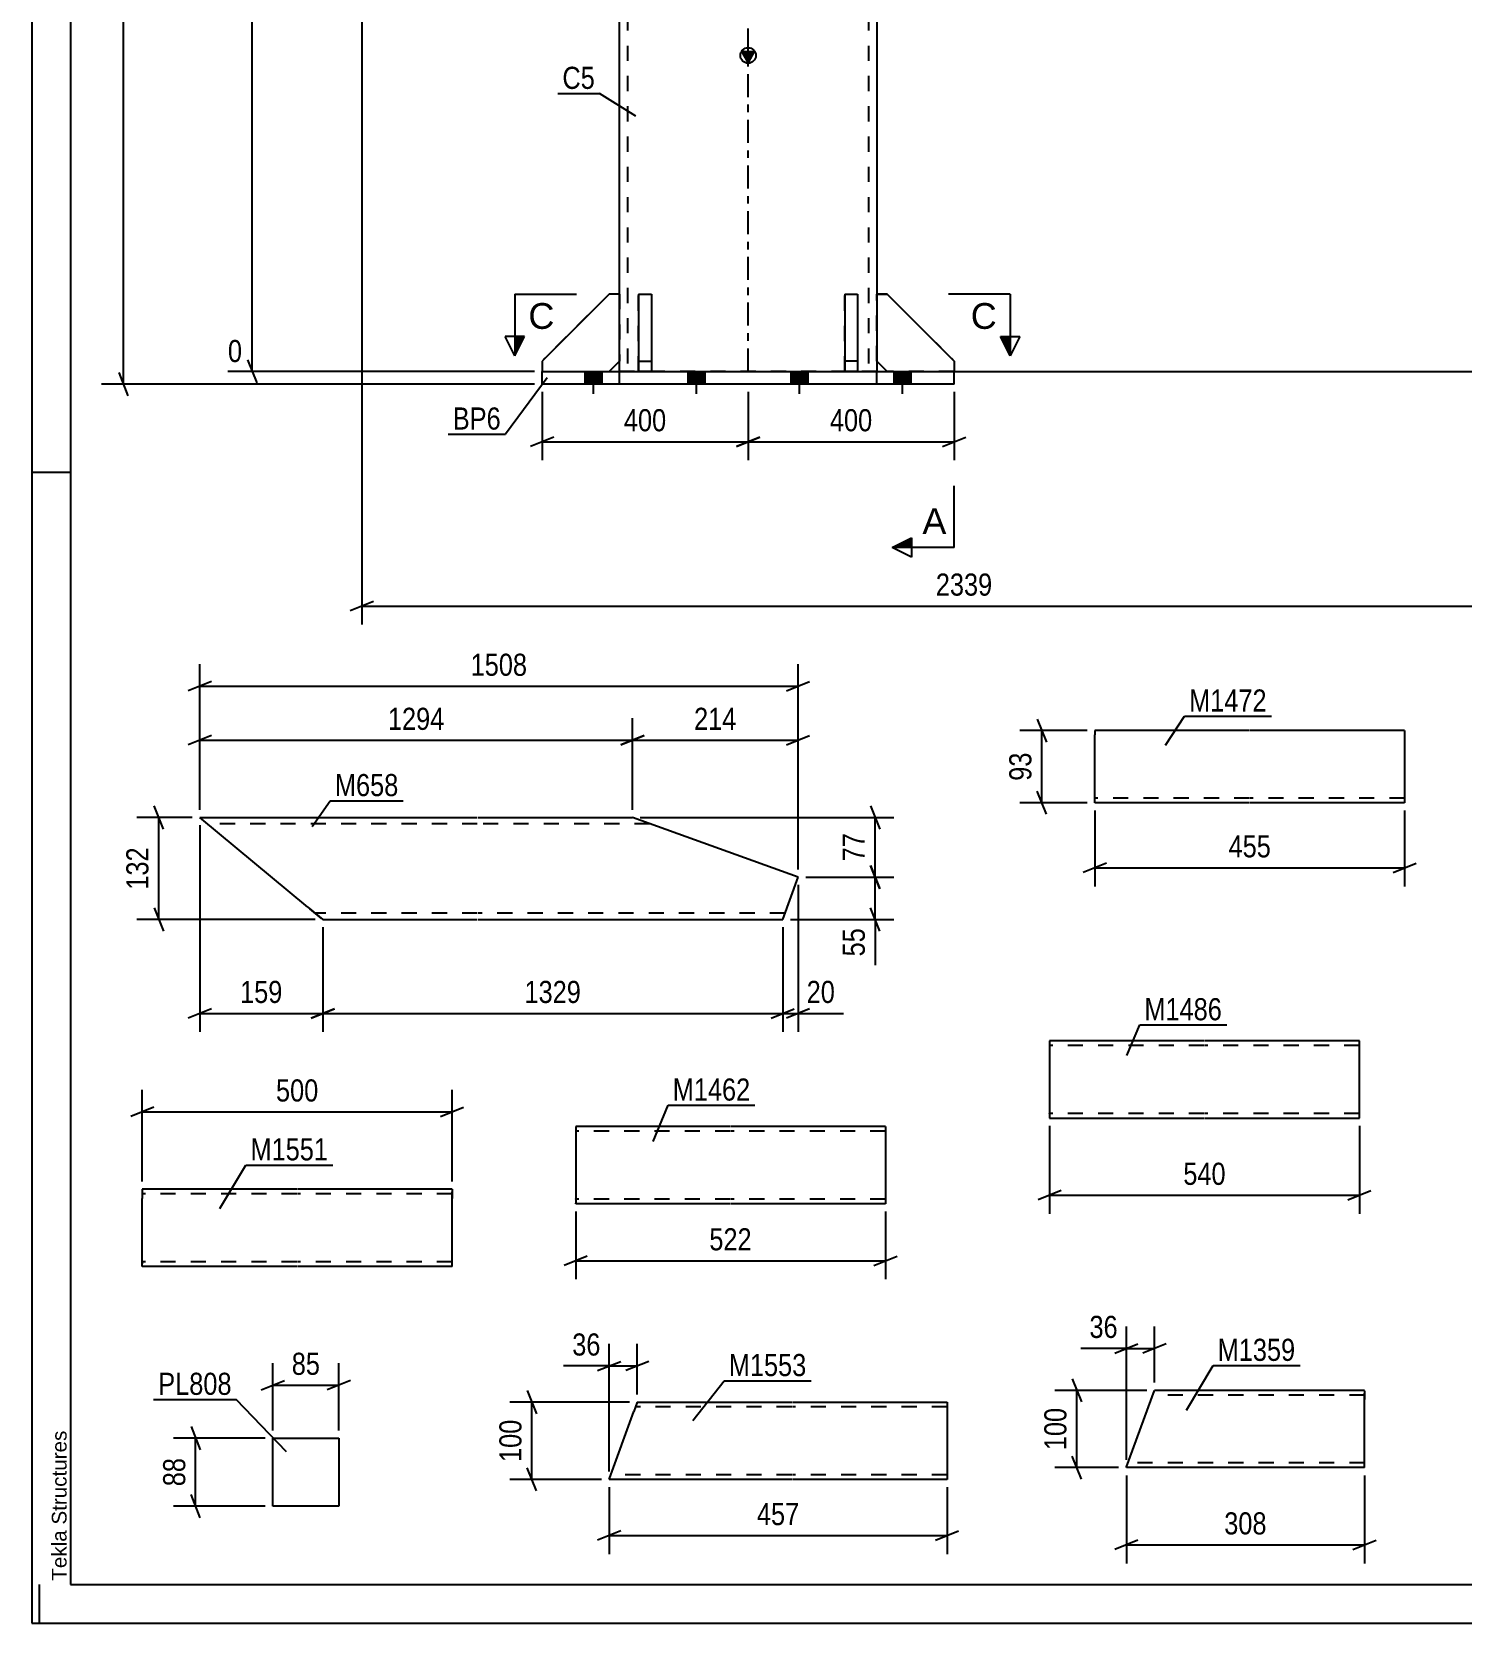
# Model space of a CAD drawing. Header units: millimetres. Extents: x 0 to 841, y 0 to 594.
# Drawn here: x 0 to 185.2, y 0 to 206 of the extents above; entities that cross this region are included whole.
import ezdxf

# ---------------------------------------------------------------- set-up
doc = ezdxf.new("R2010")
doc.units = ezdxf.units.MM
doc.linetypes.add('DXK_LINE_DOT2', pattern=[3.9198, 1.9599, -1.9599])
doc.linetypes.add('DXK_LINE_DOT3', pattern=[5.9187, 2.979, -0.9799, 0.9799, -0.9799])
doc.styles.add('Arial', font='arial.ttf', dxfattribs={"height": 0.2})
doc.styles.add('Arial Narrow', font='ARIALN.TTF', dxfattribs={"height": 0.2})

# ---------------------------------------------------------------- blocks, each defined once
blk = doc.blocks.new('Unknown-695494452-1133')
at = {"color": 5, "linetype": 'Continuous'}
for p, q in [((0, 594), (0, 0)), ((5, 589), (5, 5)), ((5, 149), (0, 149)), ((1, 0), (1, 5)), ((5, 5), (836, 5)), ((0, 0), (841, 0))]:
    blk.add_line(p, q, dxfattribs=at)
at = {"color": 174, "linetype": 'Continuous', "style": 'Arial'}
blk.add_text('Tekla Structures', height=1.9102, rotation=90, dxfattribs=at).set_placement((4.5, 5.5))
blk = doc.blocks.new('Bolt-695494452-3418 - 3410')
at = {"linetype": 'Continuous'}
for points in [[(73.83, 162.08), (71.63, 162.08), (71.63, 160.41), (73.83, 160.41)], [(73.83, 162.08), (71.63, 162.08), (71.63, 160.41), (73.83, 160.41)], [(87.16, 162.08), (84.96, 162.08), (84.96, 160.41), (87.16, 160.41)], [(87.16, 162.08), (84.96, 162.08), (84.96, 160.41), (87.16, 160.41)], [(100.5, 162.08), (98.3, 162.08), (98.3, 160.41), (100.5, 160.41)], [(100.5, 162.08), (98.3, 162.08), (98.3, 160.41), (100.5, 160.41)], [(113.83, 162.08), (111.63, 162.08), (111.63, 160.41), (113.83, 160.41)], [(113.83, 162.08), (111.63, 162.08), (111.63, 160.41), (113.83, 160.41)]]:
    blk.add_hatch(color=1, dxfattribs=at).paths.add_polyline_path(points)
at = {"color": 1, "linetype": 'Continuous'}
for p, q in [((71.63, 160.41), (71.63, 162.08)), ((71.63, 160.41), (71.63, 162.08)), ((72.73, 159.15), (72.73, 162.08)), ((72.73, 159.15), (72.73, 162.08)), ((73.83, 160.41), (73.83, 162.08)), ((73.83, 160.41), (73.83, 162.08)), ((84.96, 160.41), (84.96, 162.08)), ((84.96, 160.41), (84.96, 162.08)), ((86.06, 159.15), (86.06, 162.08)), ((86.06, 159.15), (86.06, 162.08)), ((87.16, 160.41), (87.16, 162.08)), ((87.16, 160.41), (87.16, 162.08)), ((98.3, 160.41), (98.3, 162.08)), ((98.3, 160.41), (98.3, 162.08)), ((99.4, 159.15), (99.4, 162.08)), ((99.4, 159.15), (99.4, 162.08)), ((100.5, 160.41), (100.5, 162.08)), ((100.5, 160.41), (100.5, 162.08)), ((111.63, 160.41), (111.63, 162.08)), ((111.63, 160.41), (111.63, 162.08)), ((112.73, 159.15), (112.73, 162.08)), ((112.73, 159.15), (112.73, 162.08)), ((113.83, 160.41), (113.83, 162.08)), ((113.83, 160.41), (113.83, 162.08))]:
    blk.add_line(p, q, dxfattribs=at)
blk = doc.blocks.new('Part-695494452-3485 - 3410')
at = {"color": 2, "linetype": 'Continuous'}
for p, q in [((78.56, 172.08), (78.56, 162.08)), ((78.56, 172.08), (80.23, 172.08)), ((80.23, 172.08), (80.23, 162.08)), ((78.56, 163.41), (80.23, 163.41)), ((78.56, 162.08), (80.23, 162.08))]:
    blk.add_line(p, q, dxfattribs=at)
blk = doc.blocks.new('Part-695494452-3486 - 3410')
at = {"color": 7, "linetype": 'DXK_LINE_DOT2'}
for p, q in [((105.23, 162.08), (105.23, 172.08)), ((105.23, 172.08), (106.9, 172.08)), ((106.9, 172.08), (106.9, 162.08)), ((106.9, 163.41), (105.23, 163.41)), ((106.9, 162.08), (105.23, 162.08))]:
    blk.add_line(p, q, dxfattribs=at)
blk = doc.blocks.new('Part-695494452-3436 - 3410')
at = {"color": 7, "linetype": 'DXK_LINE_DOT2'}
for p, q in [((78.56, 162.08), (78.56, 172.08)), ((78.56, 172.08), (80.23, 172.08)), ((80.23, 172.08), (80.23, 162.08)), ((78.56, 163.41), (80.23, 163.41)), ((80.23, 162.08), (78.56, 162.08))]:
    blk.add_line(p, q, dxfattribs=at)
blk = doc.blocks.new('Part-695494452-3437 - 3410')
at = {"color": 2, "linetype": 'Continuous'}
for p, q in [((110.73, 172.08), (109.4, 172.08)), ((119.4, 163.41), (110.73, 172.08)), ((110.73, 162.08), (109.4, 163.41)), ((119.4, 163.41), (119.4, 162.08))]:
    blk.add_line(p, q, dxfattribs=at)
at = {"color": 7, "linetype": 'DXK_LINE_DOT2'}
for p, q in [((109.4, 163.41), (109.4, 172.08)), ((119.4, 162.08), (110.73, 162.08))]:
    blk.add_line(p, q, dxfattribs=at)
blk = doc.blocks.new('Part-695494452-3438 - 3410')
at = {"color": 7, "linetype": 'DXK_LINE_DOT2'}
for p, q in [((109.4, 163.41), (109.4, 172.08)), ((109.4, 172.08), (110.73, 172.08)), ((110.73, 172.08), (119.4, 163.41)), ((110.73, 162.08), (109.4, 163.41)), ((119.4, 163.41), (119.4, 162.08)), ((119.4, 162.08), (110.73, 162.08))]:
    blk.add_line(p, q, dxfattribs=at)
blk = doc.blocks.new('Part-695494452-3439 - 3410')
at = {"color": 2, "linetype": 'Continuous'}
for p, q in [((74.73, 172.08), (66.06, 163.41)), ((76.06, 172.08), (74.73, 172.08)), ((66.06, 163.41), (66.06, 162.08)), ((74.73, 162.08), (76.06, 163.41))]:
    blk.add_line(p, q, dxfattribs=at)
at = {"color": 7, "linetype": 'DXK_LINE_DOT2'}
for p, q in [((76.06, 172.08), (76.06, 163.41)), ((66.06, 162.08), (74.73, 162.08))]:
    blk.add_line(p, q, dxfattribs=at)
blk = doc.blocks.new('Part-695494452-3440 - 3410')
at = {"color": 7, "linetype": 'DXK_LINE_DOT2'}
for p, q in [((74.73, 172.08), (66.06, 163.41)), ((76.06, 172.08), (74.73, 172.08)), ((76.06, 163.41), (76.06, 172.08)), ((66.06, 163.41), (66.06, 162.08)), ((74.73, 162.08), (76.06, 163.41)), ((66.06, 162.08), (74.73, 162.08))]:
    blk.add_line(p, q, dxfattribs=at)
blk = doc.blocks.new('Part-695494452-3452 - 3410')
at = {"linetype": 'Continuous'}
blk.add_hatch(color=2, dxfattribs=at).paths.add_polyline_path([(92.73, 202.08), (91.93, 203.48), (93.53, 203.48)])
at = {"color": 2, "linetype": 'Continuous'}
for p, q in [((76.06, 162.08), (76.06, 212.08)), ((109.4, 212.08), (109.4, 162.08)), ((92.73, 202.08), (91.93, 203.48)), ((91.93, 203.48), (93.53, 203.48)), ((93.53, 203.48), (92.73, 202.08))]:
    blk.add_line(p, q, dxfattribs=at)
at = {"color": 7, "linetype": 'DXK_LINE_DOT2'}
for p, q in [((77.13, 212.08), (77.13, 162.08)), ((108.33, 212.08), (108.33, 162.08)), ((109.4, 162.08), (76.06, 162.08))]:
    blk.add_line(p, q, dxfattribs=at)
at = {"color": 7, "linetype": 'DXK_LINE_DOT3'}
blk.add_line((92.73, 162.08), (92.73, 212.08), dxfattribs=at)
at = {"color": 2, "linetype": 'Continuous'}
blk.add_circle((92.73, 202.98), 1, dxfattribs=at)
blk = doc.blocks.new('Part-695494452-3558 - 3410')
at = {"color": 2, "linetype": 'Continuous'}
for p, q in [((66.06, 162.08), (119.4, 162.08)), ((66.06, 160.41), (66.06, 162.08)), ((76.06, 160.41), (76.06, 162.08)), ((109.4, 160.41), (109.4, 162.08)), ((119.4, 160.41), (119.4, 162.08)), ((119.4, 160.41), (66.06, 160.41))]:
    blk.add_line(p, q, dxfattribs=at)
blk = doc.blocks.new('Part-695494452-3581 - 3410')
at = {"color": 2, "linetype": 'Continuous'}
for p, q in [((105.23, 172.08), (105.23, 162.08)), ((105.23, 172.08), (106.9, 172.08)), ((106.9, 172.08), (106.9, 162.08)), ((106.9, 163.41), (105.23, 163.41)), ((105.23, 162.08), (106.9, 162.08))]:
    blk.add_line(p, q, dxfattribs=at)
blk = doc.blocks.new('Part-695494452-2500 - 2484')
at = {"color": 2, "linetype": 'Continuous'}
for p, q in [((35.74, 92.71), (21.74, 104.31)), ((21.74, 104.31), (57.67, 104.31)), ((57.77, 104.31), (77.77, 104.31)), ((99.19, 96.59), (77.77, 104.31)), ((97.21, 91.11), (99.19, 96.59)), ((35.74, 92.71), (37.67, 91.11)), ((37.67, 91.11), (57.67, 91.11)), ((57.77, 91.11), (97.21, 91.11))]:
    blk.add_line(p, q, dxfattribs=at)
at = {"color": 7, "linetype": 'DXK_LINE_DOT2'}
for p, q in [((57.67, 103.51), (22.7, 103.51)), ((79.99, 103.51), (57.77, 103.51)), ((37.52, 91.24), (35.74, 92.71)), ((36.42, 92.15), (36.47, 92.1)), ((36.63, 91.98), (36.7, 91.91)), ((57.67, 91.91), (36.7, 91.91)), ((97.5, 91.91), (57.77, 91.91))]:
    blk.add_line(p, q, dxfattribs=at)
blk = doc.blocks.new('Part-695494452-17753 - 17752')
at = {"color": 2, "linetype": 'Continuous'}
for p, q in [((141.73, 20.23), (145.34, 30.14)), ((172.53, 30.14), (145.34, 30.14)), ((172.53, 30.05), (172.53, 30.14)), ((172.53, 30.05), (172.53, 28.94)), ((172.53, 20.14), (172.53, 28.94)), ((141.7, 20.14), (141.73, 20.23)), ((172.53, 20.14), (141.7, 20.14))]:
    blk.add_line(p, q, dxfattribs=at)
at = {"color": 7, "linetype": 'DXK_LINE_DOT2'}
for p, q in [((172.53, 29.54), (145.12, 29.54)), ((172.53, 28.94), (172.53, 29.79)), ((141.92, 20.74), (141.93, 20.79)), ((172.53, 20.74), (141.92, 20.74)), ((172.53, 20.74), (172.53, 20.79)), ((141.7, 20.14), (141.7, 20.14))]:
    blk.add_line(p, q, dxfattribs=at)
blk = doc.blocks.new('Part-695494452-17767 - 17766')
at = {"color": 2, "linetype": 'Continuous'}
for p, q in [((74.77, 18.71), (77.94, 27.42)), ((78.38, 28.62), (77.94, 27.42)), ((78.38, 28.62), (98.38, 28.62)), ((98.48, 28.62), (118.48, 28.62)), ((118.48, 28.62), (118.48, 18.62)), ((74.74, 18.62), (74.77, 18.71)), ((98.38, 18.62), (74.74, 18.62)), ((118.48, 18.62), (98.48, 18.62))]:
    blk.add_line(p, q, dxfattribs=at)
at = {"color": 7, "linetype": 'DXK_LINE_DOT2'}
for p, q in [((98.38, 28.02), (78.16, 28.02)), ((118.48, 28.02), (98.48, 28.02)), ((118.48, 28.53), (118.48, 28.62)), ((74.96, 19.22), (74.98, 19.26)), ((98.38, 19.22), (74.96, 19.22)), ((118.48, 19.22), (98.48, 19.22)), ((118.48, 19.22), (118.48, 19.26))]:
    blk.add_line(p, q, dxfattribs=at)
blk = doc.blocks.new('Part-695494452-17774 - 17773')
at = {"color": 2, "linetype": 'Continuous'}
for p, q in [((90.41, 64.29), (70.41, 64.29)), ((70.41, 64.29), (70.41, 54.38)), ((110.51, 64.29), (90.51, 64.29)), ((110.51, 64.29), (110.51, 54.29)), ((70.41, 54.29), (70.41, 54.38)), ((90.41, 54.29), (70.41, 54.29)), ((110.51, 54.29), (90.51, 54.29))]:
    blk.add_line(p, q, dxfattribs=at)
at = {"color": 7, "linetype": 'DXK_LINE_DOT2'}
for p, q in [((110.51, 64.2), (110.51, 64.29)), ((90.41, 63.69), (70.41, 63.69)), ((110.51, 63.69), (90.51, 63.69)), ((70.41, 54.89), (70.41, 54.94)), ((90.41, 54.89), (70.41, 54.89)), ((110.51, 54.89), (90.51, 54.89)), ((110.51, 54.89), (110.51, 54.94))]:
    blk.add_line(p, q, dxfattribs=at)
blk = doc.blocks.new('Part-695494452-17781 - 17780')
at = {"color": 2, "linetype": 'Continuous'}
for p, q in [((151.76, 75.4), (131.76, 75.4)), ((131.76, 75.4), (131.76, 65.5)), ((171.86, 75.4), (151.86, 75.4)), ((171.86, 65.4), (171.86, 75.4)), ((131.76, 65.5), (131.76, 65.4)), ((131.76, 65.4), (151.76, 65.4)), ((151.86, 65.4), (171.86, 65.4))]:
    blk.add_line(p, q, dxfattribs=at)
at = {"color": 7, "linetype": 'DXK_LINE_DOT2'}
for p, q in [((151.76, 74.8), (131.76, 74.8)), ((171.86, 74.8), (151.86, 74.8)), ((131.76, 66), (131.76, 66.05)), ((151.76, 66), (131.76, 66)), ((171.86, 66), (151.86, 66)), ((171.86, 66), (171.86, 66.05))]:
    blk.add_line(p, q, dxfattribs=at)
blk = doc.blocks.new('Part-695494452-17804 - 17803')
at = {"color": 2, "linetype": 'Continuous'}
for p, q in [((157.62, 115.56), (137.62, 115.56)), ((137.62, 115.56), (137.62, 115.03)), ((177.72, 115.56), (157.72, 115.56)), ((177.72, 115.56), (177.72, 115.49)), ((177.72, 115.49), (177.72, 106.23)), ((137.62, 106.58), (137.62, 115.03)), ((137.62, 106.32), (137.62, 106.58)), ((137.62, 106.23), (137.62, 106.32)), ((157.62, 106.23), (137.62, 106.23)), ((177.72, 106.23), (157.72, 106.23))]:
    blk.add_line(p, q, dxfattribs=at)
at = {"color": 7, "linetype": 'DXK_LINE_DOT2'}
for p, q in [((137.62, 115.56), (137.62, 115.26)), ((177.72, 115.56), (177.72, 115.49)), ((177.72, 115.49), (177.72, 115.56)), ((177.72, 115.56), (177.72, 115.49)), ((157.62, 106.83), (137.62, 106.83)), ((137.62, 106.23), (137.62, 106.23)), ((177.72, 106.83), (157.72, 106.83))]:
    blk.add_line(p, q, dxfattribs=at)
blk = doc.blocks.new('Part-695494452-17818 - 17817')
at = {"color": 2, "linetype": 'Continuous'}
for p, q in [((31.21, 15.16), (31.21, 23.96)), ((31.21, 23.96), (39.74, 23.96)), ((39.74, 23.96), (39.74, 15.16)), ((39.74, 15.16), (31.21, 15.16))]:
    blk.add_line(p, q, dxfattribs=at)
blk = doc.blocks.new('Part-695494452-17846 - 17845')
at = {"color": 2, "linetype": 'Continuous'}
for p, q in [((14.3, 56.19), (14.3, 54.99)), ((34.3, 56.19), (14.3, 56.19)), ((54.4, 56.19), (34.4, 56.19)), ((54.4, 56.19), (54.4, 56.1)), ((54.4, 56.1), (54.4, 54.99)), ((14.3, 46.93), (14.3, 54.99)), ((54.4, 46.19), (54.4, 54.99)), ((14.3, 46.28), (14.3, 46.93)), ((14.3, 46.19), (14.3, 46.28)), ((34.3, 46.19), (14.3, 46.19)), ((54.4, 46.19), (34.4, 46.19))]:
    blk.add_line(p, q, dxfattribs=at)
at = {"color": 7, "linetype": 'DXK_LINE_DOT2'}
for p, q in [((54.4, 56.19), (54.4, 56.19)), ((54.4, 54.99), (54.4, 55.84)), ((34.3, 55.59), (14.3, 55.59)), ((54.4, 55.59), (34.4, 55.59)), ((14.3, 46.93), (14.3, 46.54)), ((14.3, 46.79), (14.3, 46.83)), ((34.3, 46.79), (14.3, 46.79)), ((14.3, 46.19), (14.3, 46.19)), ((54.4, 46.79), (34.4, 46.79)), ((54.4, 46.79), (54.4, 46.83))]:
    blk.add_line(p, q, dxfattribs=at)
blk = doc.blocks.new('StraightDimension-695494452-3777 - 3410')
at = {"color": 7, "linetype": 'Continuous'}
for p, q in [((42.73, 263.23), (42.73, 129.29)), ((198.64, 255.72), (198.64, 129.29)), ((44.23, 132.29), (41.23, 131.09)), ((197.14, 131.09), (200.14, 132.29)), ((42.73, 131.69), (198.64, 131.69))]:
    blk.add_line(p, q, dxfattribs=at)
at = {"color": 0}
blk.add_wipeout([(124.94, 132.44), (124.94, 136.64), (116.43, 136.64), (116.43, 132.44)], dxfattribs=at)
at = {"color": 3, "style": 'Arial Narrow'}
blk.add_text('2339', height=2.863, dxfattribs=at).set_placement((117.03, 133.04))
blk = doc.blocks.new('StraightDimension-695494452-4032 - 3410')
at = {"color": 7, "linetype": 'Continuous'}
for p, q in [((163.73, 272.23), (227.98, 272.23)), ((218.14, 270.73), (216.94, 273.73)), ((217.54, 162.08), (217.54, 272.23)), ((216.94, 163.58), (218.14, 160.58)), ((119.08, 162.08), (220.67, 162.08))]:
    blk.add_line(p, q, dxfattribs=at)
at = {"color": 0, "linetype": 'Continuous'}
for points in [[(228.58, 272.83), (228.58, 277.03), (218.24, 277.03), (218.24, 272.83)], [(221.27, 162.68), (221.27, 166.88), (218.24, 166.88), (218.24, 162.68)]]:
    blk.add_wipeout(points, dxfattribs=at)
at = {"color": 0}
blk.add_wipeout([(216.79, 222.32), (212.59, 222.32), (212.59, 211.98), (216.79, 211.98)], dxfattribs=at)
at = {"color": 3, "linetype": 'Continuous', "style": 'Arial Narrow'}
for s, height, p in [('11022', 2.863, (218.84, 273.43)), ('0', 2.86, (218.84, 163.28))]:
    blk.add_text(s, height=height, dxfattribs=at).set_placement(p)
at = {"color": 3, "style": 'Arial Narrow'}
blk.add_text('11022', height=2.863, rotation=90.0002, dxfattribs=at).set_placement((216.19, 212.58))
blk = doc.blocks.new('StraightDimension-695494452-25608 - 3410')
at = {"color": 7, "linetype": 'Continuous'}
for p, q in [((43.4, 272.23), (18.08, 272.23)), ((29.12, 270.73), (27.92, 273.73)), ((28.52, 162.08), (28.52, 272.23)), ((27.92, 163.58), (29.12, 160.58)), ((65.06, 162.08), (25.39, 162.08))]:
    blk.add_line(p, q, dxfattribs=at)
at = {"color": 0, "linetype": 'Continuous'}
for points in [[(27.82, 272.83), (27.82, 277.03), (17.48, 277.03), (17.48, 272.83)], [(27.82, 162.68), (27.82, 166.88), (24.79, 166.88), (24.79, 162.68)]]:
    blk.add_wipeout(points, dxfattribs=at)
at = {"color": 0}
blk.add_wipeout([(27.77, 222.32), (23.57, 222.32), (23.57, 211.98), (27.77, 211.98)], dxfattribs=at)
at = {"color": 3, "linetype": 'Continuous', "style": 'Arial Narrow'}
for s, height, p in [('11022', 2.863, (18.08, 273.43)), ('0', 2.86, (25.39, 163.28))]:
    blk.add_text(s, height=height, dxfattribs=at).set_placement(p)
at = {"color": 3, "style": 'Arial Narrow'}
blk.add_text('11022', height=2.863, rotation=90.0002, dxfattribs=at).set_placement((27.17, 212.58))
blk = doc.blocks.new('StraightDimension-695494452-3786 - 3410')
at = {"color": 7, "linetype": 'Continuous'}
for p, q in [((66.06, 159.41), (66.06, 150.57)), ((92.73, 159.41), (92.73, 150.57)), ((67.56, 153.57), (64.56, 152.37)), ((66.06, 152.97), (92.73, 152.97)), ((91.23, 152.37), (94.23, 153.57))]:
    blk.add_line(p, q, dxfattribs=at)
at = {"color": 0}
blk.add_wipeout([(82.74, 153.72), (82.74, 157.92), (76.05, 157.92), (76.05, 153.72)], dxfattribs=at)
at = {"color": 3, "style": 'Arial Narrow'}
blk.add_text('400', height=2.863, dxfattribs=at).set_placement((76.65, 154.32))
blk = doc.blocks.new('StraightDimension-695494452-3799 - 3410')
at = {"color": 7, "linetype": 'Continuous'}
for p, q in [((92.73, 159.41), (92.73, 150.57)), ((119.4, 159.41), (119.4, 150.57)), ((94.23, 153.57), (91.23, 152.37)), ((92.73, 152.97), (119.4, 152.97)), ((117.9, 152.37), (120.9, 153.57))]:
    blk.add_line(p, q, dxfattribs=at)
at = {"color": 0}
blk.add_wipeout([(109.4, 153.72), (109.4, 157.92), (102.72, 157.92), (102.72, 153.72)], dxfattribs=at)
at = {"color": 3, "style": 'Arial Narrow'}
blk.add_text('400', height=2.863, dxfattribs=at).set_placement((103.32, 154.32))
blk = doc.blocks.new('StraightDimension-695494452-16458 - 3410')
at = {"color": 7, "linetype": 'Continuous'}
for p, q in [((11.85, 160.41), (11.85, 544.31)), ((11.25, 161.91), (12.45, 158.91)), ((65.06, 160.41), (9, 160.41))]:
    blk.add_line(p, q, dxfattribs=at)
blk = doc.blocks.new('StraightDimension-695494452-2645 - 2484')
at = {"color": 7, "linetype": 'Continuous'}
for p, q in [((17.04, 102.81), (15.84, 105.81)), ((20.74, 104.31), (13.59, 104.31)), ((16.44, 91.11), (16.44, 104.31)), ((36.67, 91.11), (13.59, 91.11)), ((15.84, 92.61), (17.04, 89.61))]:
    blk.add_line(p, q, dxfattribs=at)
at = {"color": 0}
blk.add_wipeout([(15.69, 101.06), (11.49, 101.06), (11.49, 94.37), (15.69, 94.37)], dxfattribs=at)
at = {"color": 3, "style": 'Arial Narrow'}
blk.add_text('132', height=2.863, rotation=90.0002, dxfattribs=at).set_placement((15.09, 94.97))
blk = doc.blocks.new('StraightDimension-695494452-2586 - 2484')
at = {"color": 7, "linetype": 'Continuous'}
for p, q in [((21.74, 103.31), (21.74, 76.55)), ((37.67, 90.11), (37.67, 76.55)), ((23.24, 79.55), (20.24, 78.35)), ((21.74, 78.95), (37.67, 78.95)), ((36.17, 78.35), (39.17, 79.55))]:
    blk.add_line(p, q, dxfattribs=at)
at = {"color": 0}
blk.add_wipeout([(33.04, 79.7), (33.04, 83.9), (26.36, 83.9), (26.36, 79.7)], dxfattribs=at)
at = {"color": 3, "style": 'Arial Narrow'}
blk.add_text('159', height=2.863, dxfattribs=at).set_placement((26.96, 80.3))
blk = doc.blocks.new('StraightDimension-695494452-2551 - 2484')
at = {"color": 7, "linetype": 'Continuous'}
for p, q in [((21.74, 105.31), (21.74, 117.16)), ((77.77, 105.31), (77.77, 117.16)), ((23.24, 114.91), (20.24, 113.71)), ((21.74, 114.31), (77.77, 114.31)), ((76.27, 113.71), (79.27, 114.91))]:
    blk.add_line(p, q, dxfattribs=at)
at = {"color": 0}
blk.add_wipeout([(54.01, 115.06), (54.01, 119.26), (45.5, 119.26), (45.5, 115.06)], dxfattribs=at)
at = {"color": 3, "style": 'Arial Narrow'}
blk.add_text('1294', height=2.863, dxfattribs=at).set_placement((46.1, 115.66))
blk = doc.blocks.new('StraightDimension-695494452-2503 - 2484')
at = {"color": 7, "linetype": 'Continuous'}
for p, q in [((108.59, 98.09), (109.79, 95.09)), ((100.19, 96.59), (111.59, 96.59)), ((109.19, 91.11), (109.19, 96.59)), ((98.21, 91.11), (111.59, 91.11)), ((109.79, 89.61), (108.59, 92.61))]:
    blk.add_line(p, q, dxfattribs=at)
at = {"color": 0}
blk.add_wipeout([(108.44, 90.59), (104.24, 90.59), (104.24, 85.73), (108.44, 85.73)], dxfattribs=at)
at = {"color": 7, "linetype": 'Continuous'}
blk.add_line((109.19, 91.11), (109.19, 85.21), dxfattribs=at)
blk.add_line((109.19, 91.11), (109.19, 85.21), dxfattribs=at)
at = {"color": 3, "style": 'Arial Narrow'}
blk.add_text('55', height=2.863, rotation=90.0002, dxfattribs=at).set_placement((107.84, 86.33))
blk = doc.blocks.new('StraightDimension-695494452-2568 - 2484')
at = {"color": 7, "linetype": 'Continuous'}
for p, q in [((77.77, 105.31), (77.77, 117.16)), ((99.19, 97.59), (99.19, 117.16)), ((79.27, 114.91), (76.27, 113.71)), ((77.77, 114.31), (99.19, 114.31)), ((97.69, 113.71), (100.69, 114.91))]:
    blk.add_line(p, q, dxfattribs=at)
at = {"color": 0}
blk.add_wipeout([(91.82, 115.06), (91.82, 119.26), (85.13, 119.26), (85.13, 115.06)], dxfattribs=at)
at = {"color": 3, "style": 'Arial Narrow'}
blk.add_text('214', height=2.863, dxfattribs=at).set_placement((85.73, 115.66))
blk = doc.blocks.new('StraightDimension-695494452-2529 - 2484')
at = {"color": 7, "linetype": 'Continuous'}
for p, q in [((108.59, 105.81), (109.79, 102.81)), ((78.77, 104.31), (111.59, 104.31)), ((109.19, 96.59), (109.19, 104.31)), ((109.79, 95.09), (108.59, 98.09)), ((100.19, 96.59), (111.59, 96.59))]:
    blk.add_line(p, q, dxfattribs=at)
at = {"color": 0}
blk.add_wipeout([(108.44, 102.88), (104.24, 102.88), (104.24, 98.03), (108.44, 98.03)], dxfattribs=at)
at = {"color": 3, "style": 'Arial Narrow'}
blk.add_text('77', height=2.863, rotation=90.0002, dxfattribs=at).set_placement((107.84, 98.63))
blk = doc.blocks.new('StraightDimension-695494452-2667 - 2484')
at = {"color": 7, "linetype": 'Continuous'}
for p, q in [((21.74, 105.31), (21.74, 124.16)), ((99.19, 97.59), (99.19, 124.16)), ((23.24, 121.91), (20.24, 120.71)), ((97.69, 120.71), (100.69, 121.91)), ((21.74, 121.31), (99.19, 121.31))]:
    blk.add_line(p, q, dxfattribs=at)
at = {"color": 0}
blk.add_wipeout([(64.72, 122.06), (64.72, 126.26), (56.21, 126.26), (56.21, 122.06)], dxfattribs=at)
at = {"color": 3, "style": 'Arial Narrow'}
blk.add_text('1508', height=2.863, dxfattribs=at).set_placement((56.81, 122.66))
blk = doc.blocks.new('StraightDimension-695494452-2603 - 2484')
at = {"color": 7, "linetype": 'Continuous'}
for p, q in [((37.67, 90.11), (37.67, 76.55)), ((97.21, 90.11), (97.21, 76.55)), ((39.17, 79.55), (36.17, 78.35)), ((37.67, 78.95), (97.21, 78.95)), ((95.71, 78.35), (98.71, 79.55))]:
    blk.add_line(p, q, dxfattribs=at)
at = {"color": 0}
blk.add_wipeout([(71.7, 79.7), (71.7, 83.9), (63.18, 83.9), (63.18, 79.7)], dxfattribs=at)
at = {"color": 3, "style": 'Arial Narrow'}
blk.add_text('1329', height=2.863, dxfattribs=at).set_placement((63.78, 80.3))
blk = doc.blocks.new('StraightDimension-695494452-2627 - 2484')
at = {"color": 7, "linetype": 'Continuous'}
for p, q in [((99.19, 95.59), (99.19, 76.55)), ((97.21, 90.11), (97.21, 76.55)), ((95.71, 78.35), (98.71, 79.55)), ((97.21, 78.95), (99.19, 78.95)), ((100.69, 79.55), (97.69, 78.35))]:
    blk.add_line(p, q, dxfattribs=at)
at = {"color": 0}
blk.add_wipeout([(104.57, 79.7), (104.57, 83.9), (99.71, 83.9), (99.71, 79.7)], dxfattribs=at)
at = {"color": 7, "linetype": 'Continuous'}
blk.add_line((99.19, 78.95), (105.09, 78.95), dxfattribs=at)
blk.add_line((99.19, 78.95), (105.09, 78.95), dxfattribs=at)
at = {"color": 3, "style": 'Arial Narrow'}
blk.add_text('20', height=2.863, dxfattribs=at).set_placement((100.31, 80.3))
blk = doc.blocks.new('StraightDimension-695494452-18018 - 17752')
at = {"color": 7, "linetype": 'Continuous'}
for p, q in [((134.69, 31.64), (135.89, 28.64)), ((144.34, 30.14), (132.44, 30.14)), ((135.29, 20.14), (135.29, 30.14)), ((135.89, 18.64), (134.69, 21.64)), ((140.7, 20.14), (132.44, 20.14))]:
    blk.add_line(p, q, dxfattribs=at)
at = {"color": 0}
blk.add_wipeout([(134.54, 28.48), (130.34, 28.48), (130.34, 21.8), (134.54, 21.8)], dxfattribs=at)
at = {"color": 3, "style": 'Arial Narrow'}
blk.add_text('100', height=2.863, rotation=90.0002, dxfattribs=at).set_placement((133.94, 22.4))
blk = doc.blocks.new('StraightDimension-695494452-18024 - 17752')
at = {"color": 7, "linetype": 'Continuous'}
for p, q in [((141.7, 19.14), (141.7, 7.74)), ((172.53, 19.14), (172.53, 7.74)), ((143.2, 10.74), (140.2, 9.54)), ((171.03, 9.54), (174.03, 10.74)), ((141.7, 10.14), (172.53, 10.14))]:
    blk.add_line(p, q, dxfattribs=at)
at = {"color": 0}
blk.add_wipeout([(160.46, 10.89), (160.46, 15.09), (153.77, 15.09), (153.77, 10.89)], dxfattribs=at)
at = {"color": 3, "style": 'Arial Narrow'}
blk.add_text('308', height=2.863, dxfattribs=at).set_placement((154.37, 11.49))
blk = doc.blocks.new('StraightDimension-695494452-18014 - 17752')
at = {"color": 7, "linetype": 'Continuous'}
for p, q in [((141.7, 21.14), (141.7, 38.43)), ((145.34, 31.14), (145.34, 38.43)), ((140.2, 34.98), (143.2, 36.18)), ((141.7, 35.58), (145.34, 35.58)), ((146.84, 36.18), (143.84, 34.98))]:
    blk.add_line(p, q, dxfattribs=at)
at = {"color": 0}
blk.add_wipeout([(141.17, 36.33), (141.17, 40.53), (136.32, 40.53), (136.32, 36.33)], dxfattribs=at)
at = {"color": 7, "linetype": 'Continuous'}
blk.add_line((141.7, 35.58), (135.79, 35.58), dxfattribs=at)
blk.add_line((141.7, 35.58), (135.79, 35.58), dxfattribs=at)
at = {"color": 3, "style": 'Arial Narrow'}
blk.add_text('36', height=2.863, dxfattribs=at).set_placement((136.92, 36.93))
blk = doc.blocks.new('StraightDimension-695494452-18070 - 17766')
at = {"color": 7, "linetype": 'Continuous'}
for p, q in [((64.14, 30.12), (65.34, 27.12)), ((77.38, 28.62), (61.89, 28.62)), ((64.74, 18.62), (64.74, 28.62)), ((73.74, 18.62), (61.89, 18.62)), ((65.34, 17.12), (64.14, 20.12))]:
    blk.add_line(p, q, dxfattribs=at)
at = {"color": 0}
blk.add_wipeout([(63.99, 26.96), (59.79, 26.96), (59.79, 20.27), (63.99, 20.27)], dxfattribs=at)
at = {"color": 3, "style": 'Arial Narrow'}
blk.add_text('100', height=2.863, rotation=90.0002, dxfattribs=at).set_placement((63.39, 20.87))
blk = doc.blocks.new('StraightDimension-695494452-18066 - 17766')
at = {"color": 7, "linetype": 'Continuous'}
for p, q in [((74.74, 19.62), (74.74, 36.15)), ((78.38, 29.62), (78.38, 36.15)), ((73.24, 32.7), (76.24, 33.9)), ((74.74, 33.3), (78.38, 33.3)), ((79.88, 33.9), (76.88, 32.7))]:
    blk.add_line(p, q, dxfattribs=at)
at = {"color": 0}
blk.add_wipeout([(74.22, 34.05), (74.22, 38.25), (69.36, 38.25), (69.36, 34.05)], dxfattribs=at)
at = {"color": 7, "linetype": 'Continuous'}
blk.add_line((74.74, 33.3), (68.83, 33.3), dxfattribs=at)
blk.add_line((74.74, 33.3), (68.83, 33.3), dxfattribs=at)
at = {"color": 3, "style": 'Arial Narrow'}
blk.add_text('36', height=2.863, dxfattribs=at).set_placement((69.96, 34.65))
blk = doc.blocks.new('StraightDimension-695494452-18076 - 17766')
at = {"color": 7, "linetype": 'Continuous'}
for p, q in [((74.74, 17.62), (74.74, 8.94)), ((118.48, 17.62), (118.48, 8.94)), ((76.24, 11.94), (73.24, 10.74)), ((74.74, 11.34), (118.48, 11.34)), ((116.98, 10.74), (119.98, 11.94))]:
    blk.add_line(p, q, dxfattribs=at)
at = {"color": 0}
blk.add_wipeout([(99.95, 12.09), (99.95, 16.29), (93.27, 16.29), (93.27, 12.09)], dxfattribs=at)
at = {"color": 3, "style": 'Arial Narrow'}
blk.add_text('457', height=2.863, dxfattribs=at).set_placement((93.87, 12.69))
blk = doc.blocks.new('StraightDimension-695494452-18080 - 17773')
at = {"color": 7, "linetype": 'Continuous'}
for p, q in [((70.41, 53.29), (70.41, 44.52)), ((110.51, 53.29), (110.51, 44.52)), ((71.91, 47.52), (68.91, 46.32)), ((109.01, 46.32), (112.01, 47.52)), ((70.41, 46.92), (110.51, 46.92))]:
    blk.add_line(p, q, dxfattribs=at)
at = {"color": 0}
blk.add_wipeout([(93.8, 47.67), (93.8, 51.87), (87.11, 51.87), (87.11, 47.67)], dxfattribs=at)
at = {"color": 3, "style": 'Arial Narrow'}
blk.add_text('522', height=2.863, dxfattribs=at).set_placement((87.71, 48.27))
blk = doc.blocks.new('StraightDimension-695494452-18084 - 17780')
at = {"color": 7, "linetype": 'Continuous'}
for p, q in [((131.76, 64.4), (131.76, 53)), ((171.86, 64.4), (171.86, 53)), ((133.26, 56), (130.26, 54.8)), ((170.36, 54.8), (173.36, 56)), ((131.76, 55.4), (171.86, 55.4))]:
    blk.add_line(p, q, dxfattribs=at)
at = {"color": 0}
blk.add_wipeout([(155.15, 56.15), (155.15, 60.35), (148.47, 60.35), (148.47, 56.15)], dxfattribs=at)
at = {"color": 3, "style": 'Arial Narrow'}
blk.add_text('540', height=2.863, dxfattribs=at).set_placement((149.07, 56.75))
blk = doc.blocks.new('StraightDimension-695494452-18124 - 17803')
at = {"color": 7, "linetype": 'Continuous'}
for p, q in [((136.62, 115.56), (127.9, 115.56)), ((130.15, 117.06), (131.35, 114.06)), ((130.75, 106.23), (130.75, 115.56)), ((131.35, 104.73), (130.15, 107.73)), ((136.62, 106.23), (127.9, 106.23))]:
    blk.add_line(p, q, dxfattribs=at)
at = {"color": 0}
blk.add_wipeout([(130, 113.32), (125.8, 113.32), (125.8, 108.47), (130, 108.47)], dxfattribs=at)
at = {"color": 3, "style": 'Arial Narrow'}
blk.add_text('93', height=2.863, rotation=90.0002, dxfattribs=at).set_placement((129.4, 109.07))
blk = doc.blocks.new('StraightDimension-695494452-18128 - 17803')
at = {"color": 7, "linetype": 'Continuous'}
for p, q in [((137.62, 105.23), (137.62, 95.4)), ((177.72, 105.23), (177.72, 95.4)), ((139.12, 98.4), (136.12, 97.2)), ((137.62, 97.8), (177.72, 97.8)), ((176.22, 97.2), (179.22, 98.4))]:
    blk.add_line(p, q, dxfattribs=at)
at = {"color": 0}
blk.add_wipeout([(161.02, 98.55), (161.02, 102.75), (154.33, 102.75), (154.33, 98.55)], dxfattribs=at)
at = {"color": 3, "style": 'Arial Narrow'}
blk.add_text('455', height=2.863, dxfattribs=at).set_placement((154.93, 99.15))
blk = doc.blocks.new('StraightDimension-695494452-18144 - 17817')
at = {"color": 7, "linetype": 'Continuous'}
for p, q in [((31.21, 24.96), (31.21, 33.65)), ((39.74, 24.96), (39.74, 33.65)), ((29.71, 30.2), (32.71, 31.4)), ((41.24, 31.4), (38.24, 30.2)), ((31.21, 30.8), (39.74, 30.8))]:
    blk.add_line(p, q, dxfattribs=at)
at = {"color": 0}
blk.add_wipeout([(37.91, 31.55), (37.91, 35.75), (33.05, 35.75), (33.05, 31.55)], dxfattribs=at)
at = {"color": 3, "style": 'Arial Narrow'}
blk.add_text('85', height=2.863, dxfattribs=at).set_placement((33.65, 32.15))
blk = doc.blocks.new('StraightDimension-695494452-18140 - 17817')
at = {"color": 7, "linetype": 'Continuous'}
for p, q in [((20.61, 25.46), (21.81, 22.46)), ((30.21, 23.96), (18.36, 23.96)), ((21.21, 15.16), (21.21, 23.96)), ((21.81, 13.66), (20.61, 16.66)), ((30.21, 15.16), (18.36, 15.16))]:
    blk.add_line(p, q, dxfattribs=at)
at = {"color": 0}
blk.add_wipeout([(20.46, 21.99), (16.26, 21.99), (16.26, 17.13), (20.46, 17.13)], dxfattribs=at)
at = {"color": 3, "style": 'Arial Narrow'}
blk.add_text('88', height=2.863, rotation=90.0002, dxfattribs=at).set_placement((19.86, 17.73))
blk = doc.blocks.new('StraightDimension-695494452-18176 - 17845')
at = {"color": 7, "linetype": 'Continuous'}
for p, q in [((14.3, 57.19), (14.3, 69.04)), ((54.4, 57.19), (54.4, 69.04)), ((15.8, 66.79), (12.8, 65.59)), ((14.3, 66.19), (54.4, 66.19)), ((52.9, 65.59), (55.9, 66.79))]:
    blk.add_line(p, q, dxfattribs=at)
at = {"color": 0}
blk.add_wipeout([(37.69, 66.94), (37.69, 71.14), (31.01, 71.14), (31.01, 66.94)], dxfattribs=at)
at = {"color": 3, "style": 'Arial Narrow'}
blk.add_text('500', height=2.863, dxfattribs=at).set_placement((31.61, 67.54))
blk = doc.blocks.new('Mark-695494452-3448 - 3410')
at = {"color": 0}
blk.add_wipeout([(72.89, 198.65), (72.89, 201.65), (68.69, 201.65), (68.69, 198.65)], dxfattribs=at)
blk.add_wipeout([(72.89, 198.65), (72.89, 201.65), (68.69, 201.65), (68.69, 198.65)], dxfattribs=at)
at = {"color": 30, "linetype": 'Continuous'}
for p in [(68.09, 198.05), (78.21, 195.1)]:
    blk.add_line(p, (73.49, 198.05), dxfattribs=at)
at = {"color": 3, "style": 'Arial Narrow'}
blk.add_text('C5', height=2.863, dxfattribs=at).set_placement((68.69, 198.65))
blk = doc.blocks.new('Mark-695494452-3554 - 3410')
at = {"color": 0}
blk.add_wipeout([(60.71, 154.54), (60.71, 157.54), (54.5, 157.54), (54.5, 154.54)], dxfattribs=at)
blk.add_wipeout([(60.71, 154.54), (60.71, 157.54), (54.5, 157.54), (54.5, 154.54)], dxfattribs=at)
at = {"color": 30, "linetype": 'Continuous'}
for p in [(66.72, 161.24), (53.9, 153.94)]:
    blk.add_line(p, (61.31, 153.94), dxfattribs=at)
at = {"color": 3, "style": 'Arial Narrow'}
blk.add_text('BP6', height=2.863, dxfattribs=at).set_placement((54.5, 154.54))
blk = doc.blocks.new('SectionMark-695494452-4107 - 3410')
at = {"color": 6, "linetype": 'Continuous'}
for p, q in [((62.53, 172.08), (62.53, 164.08)), ((126.67, 172.08), (126.67, 164.08)), ((62.53, 164.08), (61.28, 166.58)), ((127.92, 166.58), (126.67, 164.08))]:
    blk.add_line(p, q, dxfattribs=at)
at = {"color": 0, "linetype": 'Continuous'}
for points in [[(67.65, 167.58), (67.65, 171.08), (64.28, 171.08), (64.28, 167.58)], [(124.92, 167.58), (124.92, 171.08), (121.55, 171.08), (121.55, 167.58)]]:
    blk.add_wipeout(points, dxfattribs=at)
at = {"linetype": 'Continuous'}
for points in [[(62.53, 166.58), (63.78, 166.58), (62.53, 164.08)], [(125.42, 166.58), (126.67, 166.58), (126.67, 164.08)]]:
    blk.add_hatch(color=6, dxfattribs=at).paths.add_polyline_path(points)
at = {"color": 6, "linetype": 'Continuous'}
for p, q in [((62.53, 172.08), (70.53, 172.08)), ((126.67, 172.08), (118.67, 172.08)), ((63.78, 166.58), (61.28, 166.58)), ((62.53, 164.08), (63.78, 166.58)), ((125.42, 166.58), (127.92, 166.58)), ((126.67, 164.08), (125.42, 166.58))]:
    blk.add_line(p, q, dxfattribs=at)
at = {"color": 3, "linetype": 'Continuous', "style": 'Arial'}
for p in [(64.28, 167.58), (121.55, 167.58)]:
    blk.add_text('C', height=3.34, dxfattribs=at).set_placement(p)
blk = doc.blocks.new('SectionMark-695494452-4137 - 3410')
at = {"linetype": 'Continuous'}
blk.add_hatch(color=6, dxfattribs=at).paths.add_polyline_path([(113.9, 140.51), (113.9, 139.26), (111.4, 139.26)])
at = {"color": 6, "linetype": 'Continuous'}
for p, q in [((111.4, 139.26), (113.9, 140.51)), ((113.9, 140.51), (113.9, 138.01)), ((119.4, 139.26), (111.4, 139.26)), ((113.9, 138.01), (111.4, 139.26))]:
    blk.add_line(p, q, dxfattribs=at)
at = {"color": 0, "linetype": 'Continuous'}
blk.add_wipeout([(118.4, 141.01), (118.4, 144.51), (115.29, 144.51), (115.29, 141.01)], dxfattribs=at)
at = {"color": 6, "linetype": 'Continuous'}
blk.add_line((119.4, 139.26), (119.4, 147.26), dxfattribs=at)
at = {"color": 3, "linetype": 'Continuous', "style": 'Arial'}
blk.add_text('A', height=3.34, dxfattribs=at).set_placement((115.29, 141.01))
blk = doc.blocks.new('Mark-695494452-2496 - 2484')
at = {"color": 0}
blk.add_wipeout([(47.47, 107.08), (47.47, 110.08), (39.24, 110.08), (39.24, 107.08)], dxfattribs=at)
blk.add_wipeout([(47.47, 107.08), (47.47, 110.08), (39.24, 110.08), (39.24, 107.08)], dxfattribs=at)
at = {"color": 30, "linetype": 'Continuous'}
for p, q in [((36.28, 103.17), (38.64, 106.48)), ((38.64, 106.48), (48.07, 106.48))]:
    blk.add_line(p, q, dxfattribs=at)
at = {"color": 3, "style": 'Arial Narrow'}
blk.add_text('M658', height=2.863, dxfattribs=at).set_placement((39.24, 107.08))
blk = doc.blocks.new('Mark-695494452-18219 - 17752')
at = {"color": 0}
blk.add_wipeout([(163.58, 33.96), (163.58, 36.96), (153.52, 36.96), (153.52, 33.96)], dxfattribs=at)
blk.add_wipeout([(163.58, 33.96), (163.58, 36.96), (153.52, 36.96), (153.52, 33.96)], dxfattribs=at)
at = {"color": 30, "linetype": 'Continuous'}
for p, q in [((149.49, 27.6), (152.92, 33.36)), ((152.92, 33.36), (164.18, 33.36))]:
    blk.add_line(p, q, dxfattribs=at)
at = {"color": 3, "style": 'Arial Narrow'}
blk.add_text('M1359', height=2.863, dxfattribs=at).set_placement((153.52, 33.96))
blk = doc.blocks.new('Mark-695494452-18225 - 17766')
at = {"color": 0}
blk.add_wipeout([(100.28, 31.99), (100.28, 34.99), (90.23, 34.99), (90.23, 31.99)], dxfattribs=at)
blk.add_wipeout([(100.28, 31.99), (100.28, 34.99), (90.23, 34.99), (90.23, 31.99)], dxfattribs=at)
at = {"color": 30, "linetype": 'Continuous'}
for p, q in [((85.56, 26.23), (89.63, 31.39)), ((89.63, 31.39), (100.88, 31.39))]:
    blk.add_line(p, q, dxfattribs=at)
at = {"color": 3, "style": 'Arial Narrow'}
blk.add_text('M1553', height=2.863, dxfattribs=at).set_placement((90.23, 31.99))
blk = doc.blocks.new('Mark-695494452-18228 - 17773')
at = {"color": 0}
blk.add_wipeout([(93.02, 67.66), (93.02, 70.66), (82.97, 70.66), (82.97, 67.66)], dxfattribs=at)
blk.add_wipeout([(93.02, 67.66), (93.02, 70.66), (82.97, 70.66), (82.97, 67.66)], dxfattribs=at)
at = {"color": 30, "linetype": 'Continuous'}
for p, q in [((80.43, 62.35), (82.37, 67.06)), ((82.37, 67.06), (93.62, 67.06))]:
    blk.add_line(p, q, dxfattribs=at)
at = {"color": 3, "style": 'Arial Narrow'}
blk.add_text('M1462', height=2.863, dxfattribs=at).set_placement((82.97, 67.66))
blk = doc.blocks.new('Mark-695494452-18231 - 17780')
at = {"color": 0}
blk.add_wipeout([(154.09, 78.06), (154.09, 81.06), (144.03, 81.06), (144.03, 78.06)], dxfattribs=at)
blk.add_wipeout([(154.09, 78.06), (154.09, 81.06), (144.03, 81.06), (144.03, 78.06)], dxfattribs=at)
at = {"color": 30, "linetype": 'Continuous'}
for p, q in [((141.78, 73.52), (143.43, 77.46)), ((143.43, 77.46), (154.69, 77.46))]:
    blk.add_line(p, q, dxfattribs=at)
at = {"color": 3, "style": 'Arial Narrow'}
blk.add_text('M1486', height=2.863, dxfattribs=at).set_placement((144.03, 78.06))
blk = doc.blocks.new('Mark-695494452-18241 - 17803')
at = {"color": 0}
blk.add_wipeout([(159.87, 118.03), (159.87, 121.03), (149.82, 121.03), (149.82, 118.03)], dxfattribs=at)
blk.add_wipeout([(159.87, 118.03), (159.87, 121.03), (149.82, 121.03), (149.82, 118.03)], dxfattribs=at)
at = {"color": 30, "linetype": 'Continuous'}
for p, q in [((146.75, 113.67), (149.22, 117.43)), ((149.22, 117.43), (160.47, 117.43))]:
    blk.add_line(p, q, dxfattribs=at)
at = {"color": 3, "style": 'Arial Narrow'}
blk.add_text('M1472', height=2.863, dxfattribs=at).set_placement((149.82, 118.03))
blk = doc.blocks.new('Mark-695494452-18247 - 17817')
at = {"color": 0}
blk.add_wipeout([(25.87, 29.56), (25.87, 32.56), (16.37, 32.56), (16.37, 29.56)], dxfattribs=at)
blk.add_wipeout([(25.87, 29.56), (25.87, 32.56), (16.37, 32.56), (16.37, 29.56)], dxfattribs=at)
at = {"color": 30, "linetype": 'Continuous'}
for p in [(15.77, 28.96), (32.95, 22.17)]:
    blk.add_line(p, (26.47, 28.96), dxfattribs=at)
at = {"color": 3, "style": 'Arial Narrow'}
blk.add_text('PL808', height=2.863, dxfattribs=at).set_placement((16.37, 29.56))
blk = doc.blocks.new('Mark-695494452-18259 - 17845')
at = {"color": 0}
blk.add_wipeout([(38.36, 59.92), (38.36, 62.92), (28.31, 62.92), (28.31, 59.92)], dxfattribs=at)
blk.add_wipeout([(38.36, 59.92), (38.36, 62.92), (28.31, 62.92), (28.31, 59.92)], dxfattribs=at)
at = {"color": 30, "linetype": 'Continuous'}
for p, q in [((24.32, 53.7), (27.71, 59.32)), ((27.71, 59.32), (38.96, 59.32))]:
    blk.add_line(p, q, dxfattribs=at)
at = {"color": 3, "style": 'Arial Narrow'}
blk.add_text('M1551', height=2.863, dxfattribs=at).set_placement((28.31, 59.92))

msp = doc.modelspace()

# ---------------------------------------------------------------- block references
for name in ['Unknown-695494452-1133', 'Part-695494452-3452 - 3410', 'Part-695494452-3439 - 3410', 'Part-695494452-3440 - 3410', 'Part-695494452-3485 - 3410', 'Part-695494452-3436 - 3410', 'Part-695494452-3486 - 3410', 'Part-695494452-3581 - 3410', 'Part-695494452-3437 - 3410', 'Part-695494452-3438 - 3410', 'Part-695494452-3558 - 3410', 'Bolt-695494452-3418 - 3410', 'Part-695494452-17804 - 17803', 'Part-695494452-2500 - 2484', 'Part-695494452-17781 - 17780', 'Part-695494452-17774 - 17773', 'Part-695494452-17846 - 17845', 'Part-695494452-17753 - 17752', 'Part-695494452-17767 - 17766', 'Part-695494452-17818 - 17817']:
    msp.add_blockref(name, (0, 0))

# ---------------------------------------------------------------- next in the draw order: block references
for name in ['StraightDimension-695494452-3777 - 3410', 'Mark-695494452-18241 - 17803', 'StraightDimension-695494452-18124 - 17803', 'StraightDimension-695494452-2645 - 2484', 'StraightDimension-695494452-2503 - 2484', 'Mark-695494452-18231 - 17780', 'StraightDimension-695494452-18176 - 17845', 'Mark-695494452-18228 - 17773', 'StraightDimension-695494452-18084 - 17780', 'StraightDimension-695494452-18080 - 17773', 'StraightDimension-695494452-18144 - 17817', 'Mark-695494452-18219 - 17752', 'Mark-695494452-18225 - 17766', 'StraightDimension-695494452-18018 - 17752', 'StraightDimension-695494452-18070 - 17766']:
    msp.add_blockref(name, (0, 0))

# ---------------------------------------------------------------- next in the draw order: block references
for name in ['StraightDimension-695494452-25608 - 3410', 'StraightDimension-695494452-4032 - 3410', 'StraightDimension-695494452-3786 - 3410', 'StraightDimension-695494452-2551 - 2484', 'StraightDimension-695494452-18128 - 17803', 'StraightDimension-695494452-2586 - 2484', 'Mark-695494452-18259 - 17845', 'StraightDimension-695494452-18014 - 17752', 'StraightDimension-695494452-18066 - 17766', 'StraightDimension-695494452-18140 - 17817', 'StraightDimension-695494452-18024 - 17752', 'StraightDimension-695494452-18076 - 17766']:
    msp.add_blockref(name, (0, 0))

# ---------------------------------------------------------------- next in the draw order: block references
for name in ['StraightDimension-695494452-16458 - 3410', 'StraightDimension-695494452-3799 - 3410', 'StraightDimension-695494452-2568 - 2484', 'StraightDimension-695494452-2603 - 2484', 'Mark-695494452-18247 - 17817']:
    msp.add_blockref(name, (0, 0))

# ---------------------------------------------------------------- next in the draw order: block references
for name in ['Mark-695494452-3448 - 3410', 'SectionMark-695494452-4107 - 3410', 'Mark-695494452-3554 - 3410', 'StraightDimension-695494452-2529 - 2484']:
    msp.add_blockref(name, (0, 0))

# ---------------------------------------------------------------- next in the draw order: block references
for name in ['SectionMark-695494452-4137 - 3410', 'StraightDimension-695494452-2667 - 2484', 'StraightDimension-695494452-2627 - 2484']:
    msp.add_blockref(name, (0, 0))

# ---------------------------------------------------------------- next in the draw order: block references
msp.add_blockref('Mark-695494452-2496 - 2484', (0, 0))

doc.saveas('drawing.dxf')
